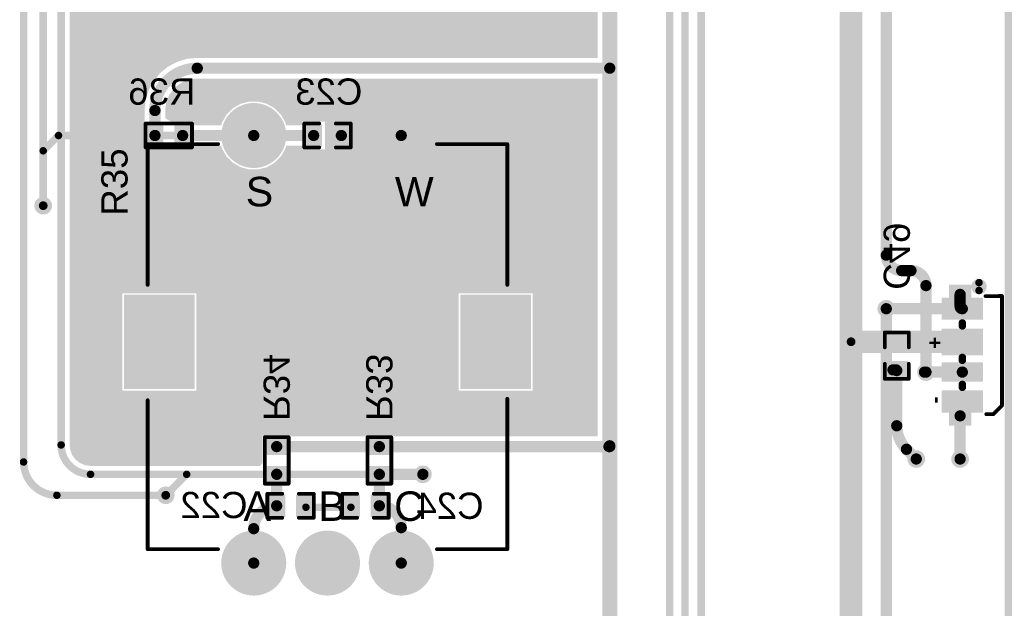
# Model space of a CAD drawing. Header units: inches. Extents: x 0 to 280, y 0 to 81.
# Drawn here: x 245.89 to 279.53, y 31.86 to 51.81 of the extents above; entities that cross this region are included whole.
import ezdxf

# ---------------------------------------------------------------- set-up
doc = ezdxf.new("R2010")
doc.units = ezdxf.units.IN
for name, color, linetype in [('Board Outline', 216, 'Continuous'), ('Bottom Layer', 5, 'Continuous'), ('Bottom Overlay', 54, 'Continuous'), ('Bottom Paste', 16, 'Continuous'), ('Bottom Solder', 6, 'Continuous'), ('Multi-Layer', 9, 'Continuous'), ('Pad Holes', 156, 'Continuous'), ('Top Layer', 1, 'Continuous'), ('Top Overlay', 2, 'Continuous'), ('Top Solder', 216, 'Continuous'), ('Via Holes', 16, 'Continuous')]:
    doc.layers.add(name, color=color, linetype=linetype)
doc.styles.add('Arial', font='', dxfattribs={"height": 0.2})
doc.styles.add('Arial_Bold', font='', dxfattribs={"height": 0.2})
doc.styles.get('Arial').set_extended_font_data('Arial')
doc.styles.get('Arial_Bold').set_extended_font_data('Arial', bold=True)

# ---------------------------------------------------------------- blocks, each defined once
blk = doc.blocks.new('SK6812SIDE_A_B_11')
at = {"layer": 'Bottom Layer'}
for points in [[(-1.85, 0.638), (-1.3, 0.638), (-1.3, -0.562), (-1.85, -0.562)], [(-0.8, 0.638), (-0.1, 0.638), (-0.1, -0.562), (-0.8, -0.562)], [(0.35, 0.638), (0.8, 0.638), (0.8, -0.562), (0.35, -0.562)], [(1.85, -0.562), (1.3, -0.562), (1.3, 0.638), (1.85, 0.638)], [(-2.285, 0.237), (-1.835, 0.237), (-1.835, -0.313), (-2.285, -0.313)], [(2.285, -0.313), (1.835, -0.313), (1.835, 0.237), (2.285, 0.237)]]:
    blk.add_hatch(color=5, dxfattribs=at).paths.add_polyline_path(points)
at = {"layer": 'Bottom Paste'}
for points in [[(-1.85, 0.638), (-1.3, 0.638), (-1.3, -0.562), (-1.85, -0.562)], [(-0.8, 0.638), (-0.1, 0.638), (-0.1, -0.562), (-0.8, -0.562)], [(0.35, 0.638), (0.8, 0.638), (0.8, -0.562), (0.35, -0.562)], [(1.85, -0.562), (1.3, -0.562), (1.3, 0.638), (1.85, 0.638)], [(-2.285, 0.237), (-1.835, 0.237), (-1.835, -0.313), (-2.285, -0.313)], [(2.285, -0.313), (1.835, -0.313), (1.835, 0.237), (2.285, 0.237)]]:
    blk.add_hatch(color=16, dxfattribs=at).paths.add_polyline_path(points)
at = {"layer": 'Bottom Solder'}
for points in [[(-1.952, 0.739), (-1.198, 0.739), (-1.198, -0.664), (-1.952, -0.664)], [(-0.902, 0.739), (0.002, 0.739), (0.002, -0.664), (-0.902, -0.664)], [(0.248, 0.739), (0.902, 0.739), (0.902, -0.664), (0.248, -0.664)], [(1.952, -0.664), (1.198, -0.664), (1.198, 0.739), (1.952, 0.739)], [(-2.387, 0.339), (-1.733, 0.339), (-1.733, -0.414), (-2.387, -0.414)], [(2.387, -0.414), (1.733, -0.414), (1.733, 0.339), (2.387, 0.339)]]:
    blk.add_hatch(color=6, dxfattribs=at).paths.add_polyline_path(points)
at = {"layer": 'Bottom Overlay'}
for points in [[(1.704, 1.383, 0.127, 0.127, 0), (-2.006, 1.383, 0.127, 0.127, 0)], [(-2, 0.825, 0.127, 0.127, 0), (-2.006, 1.383, 0.127, 0.127, 0)], [(2, 1.088, 0.127, 0.127, 0), (1.704, 1.383, 0.127, 0.127, 0)], [(2, 0.85, 0.127, 0.127, 0), (2, 1.092, 0.127, 0.127, 0)], [(-0.994, 0.038, 0.254, 0.254, 0), (-1.092, 0.038, 0.254, 0.254, 0)], [(0.176, 0.038, 0.254, 0.254, 0), (0.078, 0.038, 0.254, 0.254, 0)], [(1.09, 0.038, 0.254, 0.254, 0), (0.992, 0.038, 0.254, 0.254, 0)]]:
    blk.add_lwpolyline(points, format="xyseb", dxfattribs=at)
for points in [[(-2.038, 1.383, 0.0635, 0.0635, 1), (-1.975, 1.383, 0.0635, 0.0635, 1)], [(-2.038, 1.383, 0.0635, 0.0635, 1), (-1.975, 1.383, 0.0635, 0.0635, 1)], [(1.673, 1.383, 0.0635, 0.0635, 1), (1.736, 1.383, 0.0635, 0.0635, 1)], [(1.673, 1.383, 0.0635, 0.0635, 1), (1.736, 1.383, 0.0635, 0.0635, 1)], [(1.968, 1.092, 0.0635, 0.0635, 1), (2.032, 1.092, 0.0635, 0.0635, 1)], [(1.968, 1.088, 0.0635, 0.0635, 1), (2.032, 1.088, 0.0635, 0.0635, 1)], [(-2.193, 0.604, 0.254, 0.254, 1), (-2.46, 0.604, 0.254, 0.254, 1)], [(-2.524, 0.604, 0.127, 0.127, 1), (-2.397, 0.604, 0.127, 0.127, 1)], [(-2.256, 0.604, 0.127, 0.127, 1), (-2.129, 0.604, 0.127, 0.127, 1)], [(-2.032, 0.825, 0.0635, 0.0635, 1), (-1.968, 0.825, 0.0635, 0.0635, 1)], [(1.968, 0.85, 0.0635, 0.0635, 1), (2.032, 0.85, 0.0635, 0.0635, 1)], [(-1.156, 0.038, 0.127, 0.127, 1), (-1.029, 0.038, 0.127, 0.127, 1)], [(-1.057, 0.038, 0.127, 0.127, 1), (-0.93, 0.038, 0.127, 0.127, 1)], [(0.014, 0.038, 0.127, 0.127, 1), (0.141, 0.038, 0.127, 0.127, 1)], [(0.113, 0.038, 0.127, 0.127, 1), (0.24, 0.038, 0.127, 0.127, 1)], [(0.929, 0.038, 0.127, 0.127, 1), (1.056, 0.038, 0.127, 0.127, 1)], [(1.027, 0.038, 0.127, 0.127, 1), (1.154, 0.038, 0.127, 0.127, 1)]]:
    blk.add_lwpolyline(points, format="xyseb", close=True, dxfattribs=at)
at = {"layer": 'Bottom Overlay', "style": 'Arial_Bold', "text_generation_flag": 2}
for s, p in [('+', (-0.624, -0.652)), ('-', (1.408, -0.652))]:
    blk.add_text(s, height=0.5, rotation=-180, dxfattribs=at).set_placement(p)
blk = doc.blocks.new('C___0402_B_15')
at = {"layer": 'Bottom Layer'}
for points in [[(-0.241, 0.318), (-0.241, -0.318), (-0.699, -0.318), (-0.699, 0.318)], [(0.699, 0.318), (0.699, -0.318), (0.241, -0.318), (0.241, 0.318)]]:
    blk.add_hatch(color=5, dxfattribs=at).paths.add_polyline_path(points)
at = {"layer": 'Bottom Paste'}
for points in [[(-0.241, 0.318), (-0.241, -0.318), (-0.699, -0.318), (-0.699, 0.318)], [(0.699, 0.318), (0.699, -0.318), (0.241, -0.318), (0.241, 0.318)]]:
    blk.add_hatch(color=16, dxfattribs=at).paths.add_polyline_path(points)
at = {"layer": 'Bottom Solder'}
for points in [[(-0.181, 0.377), (-0.181, -0.377), (-0.758, -0.377), (-0.758, 0.377)], [(0.758, 0.377), (0.758, -0.377), (0.181, -0.377), (0.181, 0.377)]]:
    blk.add_hatch(color=6, dxfattribs=at).paths.add_polyline_path(points)
at = {"layer": 'Bottom Overlay'}
for points in [[(-0.787, 0.406, 0.127, 0.127, 0), (-0.787, -0.406, 0.127, 0.127, 0)], [(-0.787, 0.406, 0.127, 0.127, 0), (-0.279, 0.406, 0.127, 0.127, 0)], [(0.279, 0.406, 0.127, 0.127, 0), (0.787, 0.406, 0.127, 0.127, 0)], [(0.787, 0.406, 0.127, 0.127, 0), (0.787, -0.406, 0.127, 0.127, 0)], [(-0.787, -0.406, 0.127, 0.127, 0), (-0.279, -0.406, 0.127, 0.127, 0)], [(0.279, -0.406, 0.127, 0.127, 0), (0.787, -0.406, 0.127, 0.127, 0)]]:
    blk.add_lwpolyline(points, format="xyseb", dxfattribs=at)
for points in [[(-0.819, 0.406, 0.0635, 0.0635, 1), (-0.756, 0.406, 0.0635, 0.0635, 1)], [(-0.819, 0.406, 0.0635, 0.0635, 1), (-0.756, 0.406, 0.0635, 0.0635, 1)], [(-0.311, 0.406, 0.0635, 0.0635, 1), (-0.248, 0.406, 0.0635, 0.0635, 1)], [(0.248, 0.406, 0.0635, 0.0635, 1), (0.311, 0.406, 0.0635, 0.0635, 1)], [(0.756, 0.406, 0.0635, 0.0635, 1), (0.819, 0.406, 0.0635, 0.0635, 1)], [(0.756, 0.406, 0.0635, 0.0635, 1), (0.819, 0.406, 0.0635, 0.0635, 1)], [(-0.819, -0.406, 0.0635, 0.0635, 1), (-0.756, -0.406, 0.0635, 0.0635, 1)], [(-0.819, -0.406, 0.0635, 0.0635, 1), (-0.756, -0.406, 0.0635, 0.0635, 1)], [(-0.311, -0.406, 0.0635, 0.0635, 1), (-0.248, -0.406, 0.0635, 0.0635, 1)], [(0.248, -0.406, 0.0635, 0.0635, 1), (0.311, -0.406, 0.0635, 0.0635, 1)], [(0.756, -0.406, 0.0635, 0.0635, 1), (0.819, -0.406, 0.0635, 0.0635, 1)], [(0.756, -0.406, 0.0635, 0.0635, 1), (0.819, -0.406, 0.0635, 0.0635, 1)]]:
    blk.add_lwpolyline(points, format="xyseb", close=True, dxfattribs=at)
blk = doc.blocks.new('R___0402_B_75')
at = {"layer": 'Bottom Layer'}
for points in [[(-0.241, 0.318), (-0.241, -0.318), (-0.699, -0.318), (-0.699, 0.318)], [(0.699, 0.318), (0.699, -0.318), (0.241, -0.318), (0.241, 0.318)]]:
    blk.add_hatch(color=5, dxfattribs=at).paths.add_polyline_path(points)
at = {"layer": 'Bottom Paste'}
for points in [[(-0.241, 0.318), (-0.241, -0.318), (-0.699, -0.318), (-0.699, 0.318)], [(0.699, 0.318), (0.699, -0.318), (0.241, -0.318), (0.241, 0.318)]]:
    blk.add_hatch(color=16, dxfattribs=at).paths.add_polyline_path(points)
at = {"layer": 'Bottom Solder'}
for points in [[(-0.186, 0.373), (-0.186, -0.373), (-0.754, -0.373), (-0.754, 0.373)], [(0.754, 0.373), (0.754, -0.373), (0.186, -0.373), (0.186, 0.373)]]:
    blk.add_hatch(color=6, dxfattribs=at).paths.add_polyline_path(points)
at = {"layer": 'Bottom Overlay'}
for points in [[(-0.787, 0.406, 0.127, 0.127, 0), (-0.787, -0.406, 0.127, 0.127, 0)], [(0.787, 0.406, 0.127, 0.127, 0), (-0.787, 0.406, 0.127, 0.127, 0)], [(0.813, 0.432, 0.00323, 0.00323, 0), (-0.813, 0.432, 0.00323, 0.00323, 0)], [(0.787, 0.406, 0.127, 0.127, 0), (0.787, -0.406, 0.127, 0.127, 0)], [(0.787, -0.406, 0.127, 0.127, 0), (-0.787, -0.406, 0.127, 0.127, 0)]]:
    blk.add_lwpolyline(points, format="xyseb", dxfattribs=at)
for points in [[(-0.819, 0.406, 0.0635, 0.0635, 1), (-0.756, 0.406, 0.0635, 0.0635, 1)], [(-0.819, 0.406, 0.0635, 0.0635, 1), (-0.756, 0.406, 0.0635, 0.0635, 1)], [(-0.814, 0.432, 0.00161, 0.00161, 1), (-0.812, 0.432, 0.00161, 0.00161, 1)], [(0.756, 0.406, 0.0635, 0.0635, 1), (0.819, 0.406, 0.0635, 0.0635, 1)], [(0.756, 0.406, 0.0635, 0.0635, 1), (0.819, 0.406, 0.0635, 0.0635, 1)], [(0.812, 0.432, 0.00161, 0.00161, 1), (0.814, 0.432, 0.00161, 0.00161, 1)], [(-0.819, -0.406, 0.0635, 0.0635, 1), (-0.756, -0.406, 0.0635, 0.0635, 1)], [(-0.819, -0.406, 0.0635, 0.0635, 1), (-0.756, -0.406, 0.0635, 0.0635, 1)], [(0.756, -0.406, 0.0635, 0.0635, 1), (0.819, -0.406, 0.0635, 0.0635, 1)], [(0.756, -0.406, 0.0635, 0.0635, 1), (0.819, -0.406, 0.0635, 0.0635, 1)]]:
    blk.add_lwpolyline(points, format="xyseb", close=True, dxfattribs=at)
blk = doc.blocks.new('PEC11H_4220F_S0024_76')
at = {"layer": 'Bottom Layer'}
h = blk.add_hatch(color=5, dxfattribs=at)
edge = h.paths.add_edge_path()
edge.add_arc((-2.5, 7.25), 1, 0, 360)
h = blk.add_hatch(color=5, dxfattribs=at)
edge = h.paths.add_edge_path()
edge.add_arc((2.5, 7.25), 1, 0, 360)
for points in [[(-6.8, 1.75), (-4.6, 1.75), (-4.6, -1.25), (-6.8, -1.25)], [(4.6, 1.75), (6.8, 1.75), (6.8, -1.25), (4.6, -1.25)]]:
    blk.add_hatch(color=5, dxfattribs=at).paths.add_polyline_path(points)
h = blk.add_hatch(color=5, dxfattribs=at)
edge = h.paths.add_edge_path()
edge.add_arc((-2.5, -7.25), 1, 0, 360)
h = blk.add_hatch(color=5, dxfattribs=at)
edge = h.paths.add_edge_path()
edge.add_arc((0, -7.25), 1, 0, 360)
h = blk.add_hatch(color=5, dxfattribs=at)
edge = h.paths.add_edge_path()
edge.add_arc((2.5, -7.25), 1, 0, 360)
at = {"layer": 'Bottom Solder'}
h = blk.add_hatch(color=6, dxfattribs=at)
edge = h.paths.add_edge_path()
edge.add_arc((-2.5, 7.25), 1.102, 0, 360)
h = blk.add_hatch(color=6, dxfattribs=at)
edge = h.paths.add_edge_path()
edge.add_arc((2.5, 7.25), 1.102, 0, 360)
for points in [[(-6.902, 1.852), (-4.498, 1.852), (-4.498, -1.352), (-6.902, -1.352)], [(4.498, 1.852), (6.902, 1.852), (6.902, -1.352), (4.498, -1.352)]]:
    blk.add_hatch(color=6, dxfattribs=at).paths.add_polyline_path(points)
h = blk.add_hatch(color=6, dxfattribs=at)
edge = h.paths.add_edge_path()
edge.add_arc((-2.5, -7.25), 1.102, 0, 360)
h = blk.add_hatch(color=6, dxfattribs=at)
edge = h.paths.add_edge_path()
edge.add_arc((0, -7.25), 1.102, 0, 360)
h = blk.add_hatch(color=6, dxfattribs=at)
edge = h.paths.add_edge_path()
edge.add_arc((2.5, -7.25), 1.102, 0, 360)
at = {"layer": 'Multi-Layer'}
h = blk.add_hatch(color=9, dxfattribs=at)
edge = h.paths.add_edge_path()
edge.add_arc((-2.5, 7.25), 1, 0, 360)
h = blk.add_hatch(color=9, dxfattribs=at)
edge = h.paths.add_edge_path()
edge.add_arc((2.5, 7.25), 1, 0, 360)
for points in [[(-6.8, 1.75), (-4.6, 1.75), (-4.6, -1.25), (-6.8, -1.25)], [(4.6, 1.75), (6.8, 1.75), (6.8, -1.25), (4.6, -1.25)]]:
    blk.add_hatch(color=9, dxfattribs=at).paths.add_polyline_path(points)
h = blk.add_hatch(color=9, dxfattribs=at)
edge = h.paths.add_edge_path()
edge.add_arc((-2.5, -7.25), 1, 0, 360)
h = blk.add_hatch(color=9, dxfattribs=at)
edge = h.paths.add_edge_path()
edge.add_arc((0, -7.25), 1, 0, 360)
h = blk.add_hatch(color=9, dxfattribs=at)
edge = h.paths.add_edge_path()
edge.add_arc((2.5, -7.25), 1, 0, 360)
at = {"layer": 'Pad Holes'}
h = blk.add_hatch(color=7, dxfattribs=at)
edge = h.paths.add_edge_path()
edge.add_arc((-2.5, 7.25), 0.5, 0, 360)
h = blk.add_hatch(color=7, dxfattribs=at)
edge = h.paths.add_edge_path()
edge.add_arc((2.5, 7.25), 0.5, 0, 360)
for points in [[(-6.4, -0.85), (-6.4, 1.35), (-5, 1.35), (-5, -0.85)], [(5, -0.85), (5, 1.35), (6.4, 1.35), (6.4, -0.85)]]:
    blk.add_hatch(color=7, dxfattribs=at).paths.add_polyline_path(points)
h = blk.add_hatch(color=7, dxfattribs=at)
edge = h.paths.add_edge_path()
edge.add_arc((-2.5, -7.25), 0.5, 0, 360)
h = blk.add_hatch(color=7, dxfattribs=at)
edge = h.paths.add_edge_path()
edge.add_arc((0, -7.25), 0.5, 0, 360)
h = blk.add_hatch(color=7, dxfattribs=at)
edge = h.paths.add_edge_path()
edge.add_arc((2.5, -7.25), 0.5, 0, 360)
at = {"layer": 'Top Layer'}
h = blk.add_hatch(color=1, dxfattribs=at)
edge = h.paths.add_edge_path()
edge.add_arc((-2.5, 7.25), 1, 0, 360)
h = blk.add_hatch(color=1, dxfattribs=at)
edge = h.paths.add_edge_path()
edge.add_arc((2.5, 7.25), 1, 0, 360)
for points in [[(-6.8, 1.75), (-4.6, 1.75), (-4.6, -1.25), (-6.8, -1.25)], [(4.6, 1.75), (6.8, 1.75), (6.8, -1.25), (4.6, -1.25)]]:
    blk.add_hatch(color=1, dxfattribs=at).paths.add_polyline_path(points)
h = blk.add_hatch(color=1, dxfattribs=at)
edge = h.paths.add_edge_path()
edge.add_arc((-2.5, -7.25), 1, 0, 360)
h = blk.add_hatch(color=1, dxfattribs=at)
edge = h.paths.add_edge_path()
edge.add_arc((0, -7.25), 1, 0, 360)
h = blk.add_hatch(color=1, dxfattribs=at)
edge = h.paths.add_edge_path()
edge.add_arc((2.5, -7.25), 1, 0, 360)
at = {"layer": 'Top Solder'}
h = blk.add_hatch(color=216, dxfattribs=at)
edge = h.paths.add_edge_path()
edge.add_arc((-2.5, 7.25), 1.102, 0, 360)
h = blk.add_hatch(color=216, dxfattribs=at)
edge = h.paths.add_edge_path()
edge.add_arc((2.5, 7.25), 1.102, 0, 360)
for points in [[(-6.902, 1.852), (-4.498, 1.852), (-4.498, -1.352), (-6.902, -1.352)], [(4.498, 1.852), (6.902, 1.852), (6.902, -1.352), (4.498, -1.352)]]:
    blk.add_hatch(color=216, dxfattribs=at).paths.add_polyline_path(points)
h = blk.add_hatch(color=216, dxfattribs=at)
edge = h.paths.add_edge_path()
edge.add_arc((-2.5, -7.25), 1.102, 0, 360)
h = blk.add_hatch(color=216, dxfattribs=at)
edge = h.paths.add_edge_path()
edge.add_arc((0, -7.25), 1.102, 0, 360)
h = blk.add_hatch(color=216, dxfattribs=at)
edge = h.paths.add_edge_path()
edge.add_arc((2.5, -7.25), 1.102, 0, 360)
at = {"layer": 'Top Overlay'}
for points in [[(-6.096, 2.184, 0.127, 0.127, 0), (-6.096, 6.96, 0.127, 0.127, 0)], [(-6.096, 6.96, 0.127, 0.127, 0), (-3.708, 6.96, 0.127, 0.127, 0)], [(3.708, 6.96, 0.127, 0.127, 0), (6.096, 6.96, 0.127, 0.127, 0)], [(6.096, 2.184, 0.127, 0.127, 0), (6.096, 6.96, 0.127, 0.127, 0)], [(-6.096, -6.782, 0.127, 0.127, 0), (-6.096, -1.727, 0.127, 0.127, 0)], [(6.096, -6.782, 0.127, 0.127, 0), (6.096, -1.676, 0.127, 0.127, 0)], [(-6.096, -6.782, 0.127, 0.127, 0), (-3.708, -6.782, 0.127, 0.127, 0)], [(3.708, -6.782, 0.127, 0.127, 0), (6.096, -6.782, 0.127, 0.127, 0)]]:
    blk.add_lwpolyline(points, format="xyseb", dxfattribs=at)
for points in [[(-6.128, 6.96, 0.0635, 0.0635, 1), (-6.064, 6.96, 0.0635, 0.0635, 1)], [(-6.128, 6.96, 0.0635, 0.0635, 1), (-6.064, 6.96, 0.0635, 0.0635, 1)], [(-3.74, 6.96, 0.0635, 0.0635, 1), (-3.677, 6.96, 0.0635, 0.0635, 1)], [(3.677, 6.96, 0.0635, 0.0635, 1), (3.74, 6.96, 0.0635, 0.0635, 1)], [(6.064, 6.96, 0.0635, 0.0635, 1), (6.128, 6.96, 0.0635, 0.0635, 1)], [(6.064, 6.96, 0.0635, 0.0635, 1), (6.128, 6.96, 0.0635, 0.0635, 1)], [(-6.128, 2.184, 0.0635, 0.0635, 1), (-6.064, 2.184, 0.0635, 0.0635, 1)], [(6.064, 2.184, 0.0635, 0.0635, 1), (6.128, 2.184, 0.0635, 0.0635, 1)], [(-6.128, -1.727, 0.0635, 0.0635, 1), (-6.064, -1.727, 0.0635, 0.0635, 1)], [(6.064, -1.676, 0.0635, 0.0635, 1), (6.128, -1.676, 0.0635, 0.0635, 1)], [(-6.128, -6.782, 0.0635, 0.0635, 1), (-6.064, -6.782, 0.0635, 0.0635, 1)], [(-6.128, -6.782, 0.0635, 0.0635, 1), (-6.064, -6.782, 0.0635, 0.0635, 1)], [(-3.74, -6.782, 0.0635, 0.0635, 1), (-3.677, -6.782, 0.0635, 0.0635, 1)], [(3.677, -6.782, 0.0635, 0.0635, 1), (3.74, -6.782, 0.0635, 0.0635, 1)], [(6.064, -6.782, 0.0635, 0.0635, 1), (6.128, -6.782, 0.0635, 0.0635, 1)], [(6.064, -6.782, 0.0635, 0.0635, 1), (6.128, -6.782, 0.0635, 0.0635, 1)]]:
    blk.add_lwpolyline(points, format="xyseb", close=True, dxfattribs=at)
at = {"layer": 'Top Overlay', "style": 'Arial'}
for s, p in [('S', (-2.772, 4.848)), ('W', (2.283, 4.848)), ('A', (-2.848, -5.82)), ('B', (-0.308, -5.82)), ('C', (2.257, -5.82))]:
    blk.add_text(s, height=1, dxfattribs=at).set_placement(p)
blk = doc.blocks.new('R___0402_B_77')
at = {"layer": 'Bottom Layer'}
for points in [[(-0.241, 0.318), (-0.241, -0.318), (-0.699, -0.318), (-0.699, 0.318)], [(0.699, 0.318), (0.699, -0.318), (0.241, -0.318), (0.241, 0.318)]]:
    blk.add_hatch(color=5, dxfattribs=at).paths.add_polyline_path(points)
at = {"layer": 'Bottom Paste'}
for points in [[(-0.241, 0.318), (-0.241, -0.318), (-0.699, -0.318), (-0.699, 0.318)], [(0.699, 0.318), (0.699, -0.318), (0.241, -0.318), (0.241, 0.318)]]:
    blk.add_hatch(color=16, dxfattribs=at).paths.add_polyline_path(points)
at = {"layer": 'Bottom Solder'}
for points in [[(-0.186, 0.373), (-0.186, -0.373), (-0.754, -0.373), (-0.754, 0.373)], [(0.754, 0.373), (0.754, -0.373), (0.186, -0.373), (0.186, 0.373)]]:
    blk.add_hatch(color=6, dxfattribs=at).paths.add_polyline_path(points)
at = {"layer": 'Bottom Overlay'}
for points in [[(-0.787, 0.406, 0.127, 0.127, 0), (-0.787, -0.406, 0.127, 0.127, 0)], [(-0.787, 0.406, 0.127, 0.127, 0), (0.787, 0.406, 0.127, 0.127, 0)], [(-0.813, 0.432, 0.00323, 0.00323, 0), (0.813, 0.432, 0.00323, 0.00323, 0)], [(0.787, 0.406, 0.127, 0.127, 0), (0.787, -0.406, 0.127, 0.127, 0)], [(-0.787, -0.406, 0.127, 0.127, 0), (0.787, -0.406, 0.127, 0.127, 0)]]:
    blk.add_lwpolyline(points, format="xyseb", dxfattribs=at)
for points in [[(-0.819, 0.406, 0.0635, 0.0635, 1), (-0.756, 0.406, 0.0635, 0.0635, 1)], [(-0.819, 0.406, 0.0635, 0.0635, 1), (-0.756, 0.406, 0.0635, 0.0635, 1)], [(-0.814, 0.432, 0.00161, 0.00161, 1), (-0.812, 0.432, 0.00161, 0.00161, 1)], [(0.756, 0.406, 0.0635, 0.0635, 1), (0.819, 0.406, 0.0635, 0.0635, 1)], [(0.756, 0.406, 0.0635, 0.0635, 1), (0.819, 0.406, 0.0635, 0.0635, 1)], [(0.812, 0.432, 0.00161, 0.00161, 1), (0.814, 0.432, 0.00161, 0.00161, 1)], [(-0.819, -0.406, 0.0635, 0.0635, 1), (-0.756, -0.406, 0.0635, 0.0635, 1)], [(-0.819, -0.406, 0.0635, 0.0635, 1), (-0.756, -0.406, 0.0635, 0.0635, 1)], [(0.756, -0.406, 0.0635, 0.0635, 1), (0.819, -0.406, 0.0635, 0.0635, 1)], [(0.756, -0.406, 0.0635, 0.0635, 1), (0.819, -0.406, 0.0635, 0.0635, 1)]]:
    blk.add_lwpolyline(points, format="xyseb", close=True, dxfattribs=at)
blk = doc.blocks.new('R___0402_B_78')
at = {"layer": 'Bottom Layer'}
for points in [[(-0.241, 0.318), (-0.241, -0.318), (-0.699, -0.318), (-0.699, 0.318)], [(0.699, 0.318), (0.699, -0.318), (0.241, -0.318), (0.241, 0.318)]]:
    blk.add_hatch(color=5, dxfattribs=at).paths.add_polyline_path(points)
at = {"layer": 'Bottom Paste'}
for points in [[(-0.241, 0.318), (-0.241, -0.318), (-0.699, -0.318), (-0.699, 0.318)], [(0.699, 0.318), (0.699, -0.318), (0.241, -0.318), (0.241, 0.318)]]:
    blk.add_hatch(color=16, dxfattribs=at).paths.add_polyline_path(points)
at = {"layer": 'Bottom Solder'}
for points in [[(-0.186, 0.373), (-0.186, -0.373), (-0.754, -0.373), (-0.754, 0.373)], [(0.754, 0.373), (0.754, -0.373), (0.186, -0.373), (0.186, 0.373)]]:
    blk.add_hatch(color=6, dxfattribs=at).paths.add_polyline_path(points)
at = {"layer": 'Bottom Overlay'}
for points in [[(-0.787, 0.406, 0.127, 0.127, 0), (-0.787, -0.406, 0.127, 0.127, 0)], [(-0.787, 0.406, 0.127, 0.127, 0), (0.787, 0.406, 0.127, 0.127, 0)], [(-0.813, 0.432, 0.00323, 0.00323, 0), (0.813, 0.432, 0.00323, 0.00323, 0)], [(0.787, 0.406, 0.127, 0.127, 0), (0.787, -0.406, 0.127, 0.127, 0)], [(-0.787, -0.406, 0.127, 0.127, 0), (0.787, -0.406, 0.127, 0.127, 0)]]:
    blk.add_lwpolyline(points, format="xyseb", dxfattribs=at)
for points in [[(-0.819, 0.406, 0.0635, 0.0635, 1), (-0.756, 0.406, 0.0635, 0.0635, 1)], [(-0.819, 0.406, 0.0635, 0.0635, 1), (-0.756, 0.406, 0.0635, 0.0635, 1)], [(-0.814, 0.432, 0.00161, 0.00161, 1), (-0.812, 0.432, 0.00161, 0.00161, 1)], [(0.756, 0.406, 0.0635, 0.0635, 1), (0.819, 0.406, 0.0635, 0.0635, 1)], [(0.756, 0.406, 0.0635, 0.0635, 1), (0.819, 0.406, 0.0635, 0.0635, 1)], [(0.812, 0.432, 0.00161, 0.00161, 1), (0.814, 0.432, 0.00161, 0.00161, 1)], [(-0.819, -0.406, 0.0635, 0.0635, 1), (-0.756, -0.406, 0.0635, 0.0635, 1)], [(-0.819, -0.406, 0.0635, 0.0635, 1), (-0.756, -0.406, 0.0635, 0.0635, 1)], [(0.756, -0.406, 0.0635, 0.0635, 1), (0.819, -0.406, 0.0635, 0.0635, 1)], [(0.756, -0.406, 0.0635, 0.0635, 1), (0.819, -0.406, 0.0635, 0.0635, 1)]]:
    blk.add_lwpolyline(points, format="xyseb", close=True, dxfattribs=at)
blk = doc.blocks.new('C___0402_B_128')
at = {"layer": 'Bottom Layer'}
for points in [[(-0.241, 0.317), (-0.241, -0.318), (-0.699, -0.318), (-0.699, 0.317)], [(0.699, 0.317), (0.699, -0.318), (0.241, -0.318), (0.241, 0.317)]]:
    blk.add_hatch(color=5, dxfattribs=at).paths.add_polyline_path(points)
at = {"layer": 'Bottom Paste'}
for points in [[(-0.241, 0.317), (-0.241, -0.318), (-0.699, -0.318), (-0.699, 0.317)], [(0.699, 0.317), (0.699, -0.318), (0.241, -0.318), (0.241, 0.317)]]:
    blk.add_hatch(color=16, dxfattribs=at).paths.add_polyline_path(points)
at = {"layer": 'Bottom Solder'}
for points in [[(-0.181, 0.377), (-0.181, -0.377), (-0.758, -0.377), (-0.758, 0.377)], [(0.758, 0.377), (0.758, -0.377), (0.181, -0.377), (0.181, 0.377)]]:
    blk.add_hatch(color=6, dxfattribs=at).paths.add_polyline_path(points)
at = {"layer": 'Bottom Overlay'}
for points in [[(-0.787, 0.406, 0.127, 0.127, 0), (-0.279, 0.406, 0.127, 0.127, 0)], [(-0.787, -0.406, 0.127, 0.127, 0), (-0.787, 0.406, 0.127, 0.127, 0)], [(0.279, 0.406, 0.127, 0.127, 0), (0.787, 0.406, 0.127, 0.127, 0)], [(0.787, -0.406, 0.127, 0.127, 0), (0.787, 0.406, 0.127, 0.127, 0)], [(-0.787, -0.406, 0.127, 0.127, 0), (-0.279, -0.406, 0.127, 0.127, 0)], [(0.279, -0.406, 0.127, 0.127, 0), (0.787, -0.406, 0.127, 0.127, 0)]]:
    blk.add_lwpolyline(points, format="xyseb", dxfattribs=at)
for points in [[(-0.819, 0.406, 0.0635, 0.0635, 1), (-0.756, 0.406, 0.0635, 0.0635, 1)], [(-0.819, 0.406, 0.0635, 0.0635, 1), (-0.756, 0.406, 0.0635, 0.0635, 1)], [(-0.311, 0.406, 0.0635, 0.0635, 1), (-0.248, 0.406, 0.0635, 0.0635, 1)], [(0.248, 0.406, 0.0635, 0.0635, 1), (0.311, 0.406, 0.0635, 0.0635, 1)], [(0.756, 0.406, 0.0635, 0.0635, 1), (0.819, 0.406, 0.0635, 0.0635, 1)], [(0.756, 0.406, 0.0635, 0.0635, 1), (0.819, 0.406, 0.0635, 0.0635, 1)], [(-0.819, -0.406, 0.0635, 0.0635, 1), (-0.756, -0.406, 0.0635, 0.0635, 1)], [(-0.819, -0.406, 0.0635, 0.0635, 1), (-0.756, -0.406, 0.0635, 0.0635, 1)], [(-0.311, -0.406, 0.0635, 0.0635, 1), (-0.248, -0.406, 0.0635, 0.0635, 1)], [(0.248, -0.406, 0.0635, 0.0635, 1), (0.311, -0.406, 0.0635, 0.0635, 1)], [(0.756, -0.406, 0.0635, 0.0635, 1), (0.819, -0.406, 0.0635, 0.0635, 1)], [(0.756, -0.406, 0.0635, 0.0635, 1), (0.819, -0.406, 0.0635, 0.0635, 1)]]:
    blk.add_lwpolyline(points, format="xyseb", close=True, dxfattribs=at)
blk = doc.blocks.new('C___0402_B_129')
at = {"layer": 'Bottom Layer'}
for points in [[(-0.241, 0.318), (-0.241, -0.318), (-0.699, -0.318), (-0.699, 0.318)], [(0.699, 0.318), (0.699, -0.318), (0.241, -0.318), (0.241, 0.318)]]:
    blk.add_hatch(color=5, dxfattribs=at).paths.add_polyline_path(points)
at = {"layer": 'Bottom Paste'}
for points in [[(-0.241, 0.318), (-0.241, -0.318), (-0.699, -0.318), (-0.699, 0.318)], [(0.699, 0.318), (0.699, -0.318), (0.241, -0.318), (0.241, 0.318)]]:
    blk.add_hatch(color=16, dxfattribs=at).paths.add_polyline_path(points)
at = {"layer": 'Bottom Solder'}
for points in [[(-0.181, 0.377), (-0.181, -0.377), (-0.758, -0.377), (-0.758, 0.377)], [(0.758, 0.377), (0.758, -0.377), (0.181, -0.377), (0.181, 0.377)]]:
    blk.add_hatch(color=6, dxfattribs=at).paths.add_polyline_path(points)
at = {"layer": 'Bottom Overlay'}
for points in [[(-0.787, 0.406, 0.127, 0.127, 0), (-0.787, -0.406, 0.127, 0.127, 0)], [(-0.279, 0.406, 0.127, 0.127, 0), (-0.787, 0.406, 0.127, 0.127, 0)], [(0.787, 0.406, 0.127, 0.127, 0), (0.279, 0.406, 0.127, 0.127, 0)], [(0.787, 0.406, 0.127, 0.127, 0), (0.787, -0.406, 0.127, 0.127, 0)], [(-0.279, -0.406, 0.127, 0.127, 0), (-0.787, -0.406, 0.127, 0.127, 0)], [(0.787, -0.406, 0.127, 0.127, 0), (0.279, -0.406, 0.127, 0.127, 0)]]:
    blk.add_lwpolyline(points, format="xyseb", dxfattribs=at)
for points in [[(-0.819, 0.406, 0.0635, 0.0635, 1), (-0.756, 0.406, 0.0635, 0.0635, 1)], [(-0.819, 0.406, 0.0635, 0.0635, 1), (-0.756, 0.406, 0.0635, 0.0635, 1)], [(-0.311, 0.406, 0.0635, 0.0635, 1), (-0.248, 0.406, 0.0635, 0.0635, 1)], [(0.248, 0.406, 0.0635, 0.0635, 1), (0.311, 0.406, 0.0635, 0.0635, 1)], [(0.756, 0.406, 0.0635, 0.0635, 1), (0.819, 0.406, 0.0635, 0.0635, 1)], [(0.756, 0.406, 0.0635, 0.0635, 1), (0.819, 0.406, 0.0635, 0.0635, 1)], [(-0.819, -0.406, 0.0635, 0.0635, 1), (-0.756, -0.406, 0.0635, 0.0635, 1)], [(-0.819, -0.406, 0.0635, 0.0635, 1), (-0.756, -0.406, 0.0635, 0.0635, 1)], [(-0.311, -0.406, 0.0635, 0.0635, 1), (-0.248, -0.406, 0.0635, 0.0635, 1)], [(0.248, -0.406, 0.0635, 0.0635, 1), (0.311, -0.406, 0.0635, 0.0635, 1)], [(0.756, -0.406, 0.0635, 0.0635, 1), (0.819, -0.406, 0.0635, 0.0635, 1)], [(0.756, -0.406, 0.0635, 0.0635, 1), (0.819, -0.406, 0.0635, 0.0635, 1)]]:
    blk.add_lwpolyline(points, format="xyseb", close=True, dxfattribs=at)
blk = doc.blocks.new('C___0402_B_130')
at = {"layer": 'Bottom Layer'}
for points in [[(-0.241, 0.318), (-0.241, -0.318), (-0.699, -0.318), (-0.699, 0.318)], [(0.699, 0.318), (0.699, -0.318), (0.241, -0.318), (0.241, 0.318)]]:
    blk.add_hatch(color=5, dxfattribs=at).paths.add_polyline_path(points)
at = {"layer": 'Bottom Paste'}
for points in [[(-0.241, 0.318), (-0.241, -0.318), (-0.699, -0.318), (-0.699, 0.318)], [(0.699, 0.318), (0.699, -0.318), (0.241, -0.318), (0.241, 0.318)]]:
    blk.add_hatch(color=16, dxfattribs=at).paths.add_polyline_path(points)
at = {"layer": 'Bottom Solder'}
for points in [[(-0.181, 0.377), (-0.181, -0.377), (-0.758, -0.377), (-0.758, 0.377)], [(0.758, 0.377), (0.758, -0.377), (0.181, -0.377), (0.181, 0.377)]]:
    blk.add_hatch(color=6, dxfattribs=at).paths.add_polyline_path(points)
at = {"layer": 'Bottom Overlay'}
for points in [[(-0.787, 0.406, 0.127, 0.127, 0), (-0.787, -0.406, 0.127, 0.127, 0)], [(-0.279, 0.406, 0.127, 0.127, 0), (-0.787, 0.406, 0.127, 0.127, 0)], [(0.787, 0.406, 0.127, 0.127, 0), (0.279, 0.406, 0.127, 0.127, 0)], [(0.787, 0.406, 0.127, 0.127, 0), (0.787, -0.406, 0.127, 0.127, 0)], [(-0.279, -0.406, 0.127, 0.127, 0), (-0.787, -0.406, 0.127, 0.127, 0)], [(0.787, -0.406, 0.127, 0.127, 0), (0.279, -0.406, 0.127, 0.127, 0)]]:
    blk.add_lwpolyline(points, format="xyseb", dxfattribs=at)
for points in [[(-0.819, 0.406, 0.0635, 0.0635, 1), (-0.756, 0.406, 0.0635, 0.0635, 1)], [(-0.819, 0.406, 0.0635, 0.0635, 1), (-0.756, 0.406, 0.0635, 0.0635, 1)], [(-0.311, 0.406, 0.0635, 0.0635, 1), (-0.248, 0.406, 0.0635, 0.0635, 1)], [(0.248, 0.406, 0.0635, 0.0635, 1), (0.311, 0.406, 0.0635, 0.0635, 1)], [(0.756, 0.406, 0.0635, 0.0635, 1), (0.819, 0.406, 0.0635, 0.0635, 1)], [(0.756, 0.406, 0.0635, 0.0635, 1), (0.819, 0.406, 0.0635, 0.0635, 1)], [(-0.819, -0.406, 0.0635, 0.0635, 1), (-0.756, -0.406, 0.0635, 0.0635, 1)], [(-0.819, -0.406, 0.0635, 0.0635, 1), (-0.756, -0.406, 0.0635, 0.0635, 1)], [(-0.311, -0.406, 0.0635, 0.0635, 1), (-0.248, -0.406, 0.0635, 0.0635, 1)], [(0.248, -0.406, 0.0635, 0.0635, 1), (0.311, -0.406, 0.0635, 0.0635, 1)], [(0.756, -0.406, 0.0635, 0.0635, 1), (0.819, -0.406, 0.0635, 0.0635, 1)], [(0.756, -0.406, 0.0635, 0.0635, 1), (0.819, -0.406, 0.0635, 0.0635, 1)]]:
    blk.add_lwpolyline(points, format="xyseb", close=True, dxfattribs=at)

msp = doc.modelspace()

# ---------------------------------------------------------------- hatches: boundary and pattern name
at = {"layer": 'Bottom Layer'}
h = msp.add_hatch(color=5, dxfattribs=at)
h.paths.add_polyline_path([(265.473, 50.519), (251.905, 50.519), (251.905, 50.521), (251.556, 50.487), (251.221, 50.385), (250.912, 50.22), (250.641, 49.998), (250.419, 49.727), (250.254, 49.418), (250.152, 49.083), (250.118, 48.735), (250.12, 48.735), (250.12, 48.357), (250.088, 48.357), (250.088, 47.418), (250.774, 47.418), (251.028, 47.418), (251.104, 47.418), (251.79, 47.418), (251.79, 47.538), (252.72, 47.538), (252.745, 47.443), (252.897, 47.18), (253.111, 46.965), (253.374, 46.814), (253.667, 46.735), (253.971, 46.735), (254.264, 46.814), (254.527, 46.965), (254.741, 47.18), (254.893, 47.443), (254.918, 47.538), (255.468, 47.538), (255.468, 47.418), (256.23, 47.418), (256.23, 48.357), (255.468, 48.357), (255.468, 48.237), (254.918, 48.237), (254.893, 48.332), (254.741, 48.595), (254.527, 48.81), (254.264, 48.961), (253.971, 49.04), (253.667, 49.04), (253.374, 48.961), (253.111, 48.81), (252.897, 48.595), (252.745, 48.332), (252.72, 48.237), (251.79, 48.237), (251.79, 48.357), (251.104, 48.357), (251.028, 48.357), (250.819, 48.466), (250.819, 48.735), (250.817, 48.745), (250.853, 49.017), (250.962, 49.279), (251.135, 49.505), (251.36, 49.678), (251.623, 49.786), (251.894, 49.822), (251.905, 49.82), (265.473, 49.82), (265.473, 37.688), (258.547, 37.688), (258.547, 37.719), (257.607, 37.719), (257.607, 37.688), (255.067, 37.688), (255.067, 37.719), (254.127, 37.719), (254.127, 37.033), (254.127, 36.779), (254.031, 36.683), (248.287, 36.683), (248.287, 36.684), (248.103, 36.708), (247.932, 36.779), (247.784, 36.892), (247.671, 37.04), (247.601, 37.211), (247.576, 37.395), (247.575, 37.395), (247.575, 56.454), (247.829, 56.518), (247.953, 56.286), (248.222, 55.959), (248.549, 55.69), (248.923, 55.491), (249.328, 55.368), (249.75, 55.326), (249.75, 55.331), (250.368, 55.331), (250.467, 55.232), (250.633, 55.163), (250.813, 55.163), (250.979, 55.232), (251.107, 55.36), (251.176, 55.526), (251.176, 55.706), (251.135, 55.803), (251.227, 56), (251.281, 56.057), (253.964, 56.057), (254.178, 55.961), (254.245, 55.817), (254.169, 55.542), (254.057, 55.496), (253.812, 55.308), (253.624, 55.063), (253.506, 54.778), (253.471, 54.507), (253.374, 54.481), (253.111, 54.33), (252.897, 54.115), (252.745, 53.852), (252.667, 53.559), (252.667, 53.256), (252.745, 52.963), (252.897, 52.7), (253.111, 52.485), (253.374, 52.334), (253.667, 52.255), (253.971, 52.255), (254.264, 52.334), (254.527, 52.485), (254.741, 52.7), (254.893, 52.963), (254.971, 53.256), (254.971, 53.559), (254.893, 53.852), (254.741, 54.115), (254.527, 54.33), (254.402, 54.402), (254.331, 54.686), (254.364, 54.738), (254.48, 54.831), (255.029, 54.831), (255.029, 55.771), (255.118, 55.961), (255.118, 55.961), (255.118, 56.647), (255.118, 56.723), (255.226, 56.932), (257.473, 56.932), (257.581, 56.723), (257.581, 56.647), (257.581, 55.961), (257.581, 55.961), (257.67, 55.771), (257.67, 54.831), (258.177, 54.831), (258.293, 54.698), (258.239, 54.403), (258.111, 54.33), (257.897, 54.115), (257.745, 53.852), (257.667, 53.559), (257.667, 53.256), (257.745, 52.963), (257.897, 52.7), (258.111, 52.485), (258.374, 52.334), (258.667, 52.255), (258.971, 52.255), (259.264, 52.334), (259.527, 52.485), (259.741, 52.7), (259.893, 52.963), (259.971, 53.256), (259.971, 53.559), (259.893, 53.852), (259.741, 54.115), (259.527, 54.33), (259.377, 54.416), (259.264, 54.481), (259.264, 54.482), (259.172, 54.533), (259.133, 54.823), (259.021, 55.093), (258.843, 55.325), (258.611, 55.503), (258.526, 55.539), (258.474, 55.731), (258.623, 55.974), (258.762, 55.992), (259.236, 55.992), (259.27, 55.959), (259.436, 55.89), (259.616, 55.89), (259.782, 55.959), (259.91, 56.086), (259.979, 56.252), (259.979, 56.432), (259.91, 56.598), (259.83, 56.678), (259.888, 56.9), (259.908, 56.932), (265.473, 56.932)])
h.paths.add_polyline_path([(263.271, 42.54), (260.767, 42.54), (260.767, 39.235), (263.271, 39.235)], flags=0)
h.paths.add_polyline_path([(251.871, 42.54), (249.367, 42.54), (249.367, 39.235), (251.871, 39.235)], flags=0)
h = msp.add_hatch(color=5, dxfattribs=at)
edge = h.paths.add_edge_path()
edge.add_arc((246.683, 45.508), 0.3, 0, 360)
h = msp.add_hatch(color=5, dxfattribs=at)
edge = h.paths.add_edge_path()
edge.add_arc((275.26, 42.012), 0.3, 0, 360)
h = msp.add_hatch(color=5, dxfattribs=at)
edge = h.paths.add_edge_path()
edge.add_arc((274.066, 40.894), 0.3, 0, 360)
h = msp.add_hatch(color=5, dxfattribs=at)
edge = h.paths.add_edge_path()
edge.add_arc((276.606, 39.864), 0.3, 0, 360)
h = msp.add_hatch(color=5, dxfattribs=at)
edge = h.paths.add_edge_path()
edge.add_arc((276.276, 36.917), 0.3, 0, 360)
h = msp.add_hatch(color=5, dxfattribs=at)
edge = h.paths.add_edge_path()
edge.add_arc((277.763, 36.917), 0.3, 0, 360)
h = msp.add_hatch(color=5, dxfattribs=at)
edge = h.paths.add_edge_path()
edge.add_arc((259.552, 36.398), 0.3, 0, 360)
h = msp.add_hatch(color=5, dxfattribs=at)
edge = h.paths.add_edge_path()
edge.add_arc((250.836, 35.687), 0.3, 0, 360)
at = {"layer": 'Top Layer'}
h = msp.add_hatch(color=1, dxfattribs=at)
edge = h.paths.add_edge_path()
edge.add_arc((246.683, 45.508), 0.3, 0, 360)
h = msp.add_hatch(color=1, dxfattribs=at)
edge = h.paths.add_edge_path()
edge.add_arc((275.26, 42.012), 0.3, 0, 360)
h = msp.add_hatch(color=1, dxfattribs=at)
edge = h.paths.add_edge_path()
edge.add_arc((274.066, 40.894), 0.3, 0, 360)
h = msp.add_hatch(color=1, dxfattribs=at)
edge = h.paths.add_edge_path()
edge.add_arc((276.606, 39.864), 0.3, 0, 360)
h = msp.add_hatch(color=1, dxfattribs=at)
edge = h.paths.add_edge_path()
edge.add_arc((276.276, 36.917), 0.3, 0, 360)
h = msp.add_hatch(color=1, dxfattribs=at)
edge = h.paths.add_edge_path()
edge.add_arc((277.763, 36.917), 0.3, 0, 360)
h = msp.add_hatch(color=1, dxfattribs=at)
edge = h.paths.add_edge_path()
edge.add_arc((259.552, 36.398), 0.3, 0, 360)
h = msp.add_hatch(color=1, dxfattribs=at)
edge = h.paths.add_edge_path()
edge.add_arc((250.836, 35.687), 0.3, 0, 360)
at = {"layer": 'Via Holes'}
h = msp.add_hatch(color=7, dxfattribs=at)
edge = h.paths.add_edge_path()
edge.add_arc((246.683, 45.508), 0.15, 0, 360)
h = msp.add_hatch(color=7, dxfattribs=at)
edge = h.paths.add_edge_path()
edge.add_arc((275.26, 42.012), 0.15, 0, 360)
h = msp.add_hatch(color=7, dxfattribs=at)
edge = h.paths.add_edge_path()
edge.add_arc((274.066, 40.894), 0.15, 0, 360)
h = msp.add_hatch(color=7, dxfattribs=at)
edge = h.paths.add_edge_path()
edge.add_arc((276.606, 39.864), 0.15, 0, 360)
h = msp.add_hatch(color=7, dxfattribs=at)
edge = h.paths.add_edge_path()
edge.add_arc((276.276, 36.917), 0.15, 0, 360)
h = msp.add_hatch(color=7, dxfattribs=at)
edge = h.paths.add_edge_path()
edge.add_arc((277.763, 36.917), 0.15, 0, 360)
h = msp.add_hatch(color=7, dxfattribs=at)
edge = h.paths.add_edge_path()
edge.add_arc((259.552, 36.398), 0.15, 0, 360)
h = msp.add_hatch(color=7, dxfattribs=at)
edge = h.paths.add_edge_path()
edge.add_arc((250.836, 35.687), 0.15, 0, 360)

# ---------------------------------------------------------------- linework, layer by layer
at = {"layer": 'Board Outline'}
msp.add_lwpolyline([(279.4, 2.997, 0.254, 0.254, 0), (279.4, 78.283, 0.254, 0.254, 0)], format="xyseb", dxfattribs=at)
at = {"layer": 'Bottom Layer'}
for points in [[(267.919, 31.305, 0.254, 0.254, 0), (267.919, 71.29, 0.254, 0.254, 0)], [(268.988, 17.97, 0.254, 0.254, 0), (268.988, 71.293, 0.254, 0.254, 0)], [(268.439, 18.692, 0.254, 0.254, 0), (268.439, 71.131, 0.254, 0.254, 0)], [(246.683, 45.508, 0.254, 0.254, 0), (246.683, 62.144, 0.254, 0.254, 0)], [(247.29, 37.395, 0.254, 0.254, 0), (247.29, 62.317, 0.254, 0.254, 0)], [(246.018, 36.816, 0.254, 0.254, 0), (246.018, 62.098, 0.254, 0.254, 0)], [(265.887, 50.17, 0.508, 0.508, 0), (265.887, 57.282, 0.508, 0.508, 0)], [(250.469, 48.735, 0.381, 0.381, -0.414214), (251.905, 50.17, 0.381, 0.381, 0)], [(251.905, 50.17, 0.381, 0.381, 0), (265.887, 50.17, 0.381, 0.381, 0)], [(265.887, 37.366, 0.508, 0.508, 0), (265.887, 50.17, 0.508, 0.508, 0)], [(250.469, 47.888, 0.381, 0.381, 0), (250.469, 48.735, 0.381, 0.381, 0)], [(251.409, 47.888, 0.381, 0.381, 0), (253.819, 47.888, 0.381, 0.381, 0)], [(253.819, 47.888, 0.381, 0.381, 0), (255.849, 47.888, 0.381, 0.381, 0)], [(256.789, 47.888, 0.381, 0.381, 0), (258.819, 47.888, 0.381, 0.381, 0)], [(258.819, 47.887, 0.254, 0.254, 0), (258.819, 47.888, 0.254, 0.254, 0)], [(277.763, 42.089, 0.381, 0.381, 0), (277.763, 42.499, 0.381, 0.381, 0)], [(275.26, 42.014, 0.381, 0.381, 0), (277.838, 42.014, 0.381, 0.381, 0)], [(275.26, 42.012, 0.381, 0.381, 0), (275.26, 42.014, 0.381, 0.381, 0)], [(277.838, 42.014, 0.381, 0.381, -0.414214), (277.763, 42.089, 0.381, 0.381, 0)], [(274.066, 40.889, 0.762, 0.762, 0), (274.066, 40.894, 0.762, 0.762, 0)], [(274.066, 40.889, 0.762, 0.762, 0), (277.838, 40.889, 0.762, 0.762, 0)], [(275.488, 39.94, 0.381, 0.381, 0), (275.592, 39.94, 0.381, 0.381, 0)], [(275.592, 39.94, 0.381, 0.381, 0), (275.615, 39.916, 0.381, 0.381, 0)], [(275.615, 38.044, 0.381, 0.381, 0), (275.615, 39.916, 0.381, 0.381, 0)], [(276.555, 39.864, 0.381, 0.381, 0), (277.838, 39.864, 0.381, 0.381, 0)], [(277.763, 36.917, 0.381, 0.381, 0), (277.763, 38.379, 0.381, 0.381, 0)], [(275.946, 37.247, 0.381, 0.381, -0.198912), (275.615, 38.044, 0.381, 0.381, 0)], [(248.287, 36.398, 0.254, 0.254, -0.414214), (247.29, 37.395, 0.254, 0.254, 0)], [(254.597, 37.338, 0.381, 0.381, 0), (258.077, 37.338, 0.381, 0.381, 0)], [(258.077, 37.338, 0.381, 0.381, 0), (265.859, 37.338, 0.381, 0.381, 0)], [(265.887, 30.196, 0.508, 0.508, 0), (265.887, 37.338, 0.508, 0.508, 0)], [(265.887, 37.366, 0.381, 0.381, -0.414214), (265.859, 37.338, 0.381, 0.381, 0)], [(265.887, 37.338, 0.381, 0.381, 0), (265.887, 37.366, 0.381, 0.381, 0)], [(275.946, 37.247, 0.381, 0.381, 0), (276.276, 36.917, 0.381, 0.381, 0)], [(247.147, 35.687, 0.254, 0.254, -0.414214), (246.018, 36.816, 0.254, 0.254, 0)], [(248.287, 36.398, 0.254, 0.254, 0), (254.597, 36.398, 0.254, 0.254, 0)], [(254.597, 35.331, 0.381, 0.381, 0), (254.597, 36.398, 0.381, 0.381, 0)], [(258.077, 35.331, 0.381, 0.381, 0), (258.077, 36.398, 0.381, 0.381, 0)], [(258.077, 36.398, 0.381, 0.381, 0), (259.552, 36.398, 0.381, 0.381, 0)], [(247.147, 35.687, 0.254, 0.254, 0), (250.836, 35.687, 0.254, 0.254, 0)], [(253.819, 34.554, 0.381, 0.381, -0.414214), (254.597, 35.331, 0.381, 0.381, 0)], [(255.588, 35.281, 0.254, 0.254, 0), (257.111, 35.281, 0.254, 0.254, 0)], [(258.077, 35.331, 0.381, 0.381, -0.414214), (258.819, 34.589, 0.381, 0.381, 0)], [(253.819, 33.388, 0.381, 0.381, 0), (253.819, 34.554, 0.381, 0.381, 0)], [(258.819, 33.388, 0.381, 0.381, 0), (258.819, 34.589, 0.381, 0.381, 0)]]:
    msp.add_lwpolyline(points, format="xyseb", dxfattribs=at)
for points in [[(251.809, 50.17, 0.191, 0.191, 1), (252, 50.17, 0.191, 0.191, 1)], [(251.809, 50.17, 0.191, 0.191, 1), (252, 50.17, 0.191, 0.191, 1)], [(265.76, 50.17, 0.254, 0.254, 1), (266.014, 50.17, 0.254, 0.254, 1)], [(265.76, 50.17, 0.254, 0.254, 1), (266.014, 50.17, 0.254, 0.254, 1)], [(265.792, 50.17, 0.191, 0.191, 1), (265.982, 50.17, 0.191, 0.191, 1)], [(250.374, 48.735, 0.191, 0.191, 1), (250.565, 48.735, 0.191, 0.191, 1)], [(250.374, 48.735, 0.191, 0.191, 1), (250.565, 48.735, 0.191, 0.191, 1)], [(250.374, 47.888, 0.191, 0.191, 1), (250.565, 47.888, 0.191, 0.191, 1)], [(251.314, 47.888, 0.191, 0.191, 1), (251.504, 47.888, 0.191, 0.191, 1)], [(253.724, 47.888, 0.191, 0.191, 1), (253.914, 47.888, 0.191, 0.191, 1)], [(253.724, 47.888, 0.191, 0.191, 1), (253.914, 47.888, 0.191, 0.191, 1)], [(255.754, 47.888, 0.191, 0.191, 1), (255.944, 47.888, 0.191, 0.191, 1)], [(256.694, 47.888, 0.191, 0.191, 1), (256.884, 47.888, 0.191, 0.191, 1)], [(258.724, 47.888, 0.191, 0.191, 1), (258.914, 47.888, 0.191, 0.191, 1)], [(258.756, 47.888, 0.127, 0.127, 1), (258.883, 47.888, 0.127, 0.127, 1)], [(258.756, 47.887, 0.127, 0.127, 1), (258.883, 47.887, 0.127, 0.127, 1)], [(246.619, 45.508, 0.127, 0.127, 1), (246.746, 45.508, 0.127, 0.127, 1)], [(277.668, 42.499, 0.191, 0.191, 1), (277.858, 42.499, 0.191, 0.191, 1)], [(275.165, 42.014, 0.191, 0.191, 1), (275.355, 42.014, 0.191, 0.191, 1)], [(275.165, 42.014, 0.191, 0.191, 1), (275.355, 42.014, 0.191, 0.191, 1)], [(275.165, 42.012, 0.191, 0.191, 1), (275.355, 42.012, 0.191, 0.191, 1)], [(277.668, 42.089, 0.191, 0.191, 1), (277.858, 42.089, 0.191, 0.191, 1)], [(277.668, 42.089, 0.191, 0.191, 1), (277.858, 42.089, 0.191, 0.191, 1)], [(277.743, 42.014, 0.191, 0.191, 1), (277.933, 42.014, 0.191, 0.191, 1)], [(277.743, 42.014, 0.191, 0.191, 1), (277.933, 42.014, 0.191, 0.191, 1)], [(273.875, 40.894, 0.381, 0.381, 1), (274.257, 40.894, 0.381, 0.381, 1)], [(273.875, 40.889, 0.381, 0.381, 1), (274.257, 40.889, 0.381, 0.381, 1)], [(273.875, 40.889, 0.381, 0.381, 1), (274.257, 40.889, 0.381, 0.381, 1)], [(277.647, 40.889, 0.381, 0.381, 1), (278.028, 40.889, 0.381, 0.381, 1)], [(275.393, 39.94, 0.191, 0.191, 1), (275.584, 39.94, 0.191, 0.191, 1)], [(275.497, 39.94, 0.191, 0.191, 1), (275.687, 39.94, 0.191, 0.191, 1)], [(275.497, 39.94, 0.191, 0.191, 1), (275.687, 39.94, 0.191, 0.191, 1)], [(275.52, 39.916, 0.191, 0.191, 1), (275.711, 39.916, 0.191, 0.191, 1)], [(275.52, 39.916, 0.191, 0.191, 1), (275.711, 39.916, 0.191, 0.191, 1)], [(276.46, 39.864, 0.191, 0.191, 1), (276.65, 39.864, 0.191, 0.191, 1)], [(277.743, 39.864, 0.191, 0.191, 1), (277.933, 39.864, 0.191, 0.191, 1)], [(277.668, 38.379, 0.191, 0.191, 1), (277.858, 38.379, 0.191, 0.191, 1)], [(275.52, 38.044, 0.191, 0.191, 1), (275.711, 38.044, 0.191, 0.191, 1)], [(275.52, 38.044, 0.191, 0.191, 1), (275.711, 38.044, 0.191, 0.191, 1)], [(247.227, 37.395, 0.127, 0.127, 1), (247.354, 37.395, 0.127, 0.127, 1)], [(247.227, 37.395, 0.127, 0.127, 1), (247.354, 37.395, 0.127, 0.127, 1)], [(254.502, 37.338, 0.191, 0.191, 1), (254.692, 37.338, 0.191, 0.191, 1)], [(257.981, 37.338, 0.191, 0.191, 1), (258.172, 37.338, 0.191, 0.191, 1)], [(257.981, 37.338, 0.191, 0.191, 1), (258.172, 37.338, 0.191, 0.191, 1)], [(265.76, 37.366, 0.254, 0.254, 1), (266.014, 37.366, 0.254, 0.254, 1)], [(265.76, 37.338, 0.254, 0.254, 1), (266.014, 37.338, 0.254, 0.254, 1)], [(265.764, 37.338, 0.191, 0.191, 1), (265.955, 37.338, 0.191, 0.191, 1)], [(265.764, 37.338, 0.191, 0.191, 1), (265.955, 37.338, 0.191, 0.191, 1)], [(265.792, 37.366, 0.191, 0.191, 1), (265.982, 37.366, 0.191, 0.191, 1)], [(265.792, 37.366, 0.191, 0.191, 1), (265.982, 37.366, 0.191, 0.191, 1)], [(265.792, 37.338, 0.191, 0.191, 1), (265.982, 37.338, 0.191, 0.191, 1)], [(275.85, 37.247, 0.191, 0.191, 1), (276.041, 37.247, 0.191, 0.191, 1)], [(275.85, 37.247, 0.191, 0.191, 1), (276.041, 37.247, 0.191, 0.191, 1)], [(276.181, 36.917, 0.191, 0.191, 1), (276.371, 36.917, 0.191, 0.191, 1)], [(277.668, 36.917, 0.191, 0.191, 1), (277.858, 36.917, 0.191, 0.191, 1)], [(245.954, 36.816, 0.127, 0.127, 1), (246.081, 36.816, 0.127, 0.127, 1)], [(245.954, 36.816, 0.127, 0.127, 1), (246.081, 36.816, 0.127, 0.127, 1)], [(248.223, 36.398, 0.127, 0.127, 1), (248.35, 36.398, 0.127, 0.127, 1)], [(248.223, 36.398, 0.127, 0.127, 1), (248.35, 36.398, 0.127, 0.127, 1)], [(254.502, 36.398, 0.191, 0.191, 1), (254.692, 36.398, 0.191, 0.191, 1)], [(254.533, 36.398, 0.127, 0.127, 1), (254.66, 36.398, 0.127, 0.127, 1)], [(257.981, 36.398, 0.191, 0.191, 1), (258.172, 36.398, 0.191, 0.191, 1)], [(257.981, 36.398, 0.191, 0.191, 1), (258.172, 36.398, 0.191, 0.191, 1)], [(259.456, 36.398, 0.191, 0.191, 1), (259.647, 36.398, 0.191, 0.191, 1)], [(247.083, 35.687, 0.127, 0.127, 1), (247.21, 35.687, 0.127, 0.127, 1)], [(247.083, 35.687, 0.127, 0.127, 1), (247.21, 35.687, 0.127, 0.127, 1)], [(250.772, 35.687, 0.127, 0.127, 1), (250.899, 35.687, 0.127, 0.127, 1)], [(254.502, 35.331, 0.191, 0.191, 1), (254.692, 35.331, 0.191, 0.191, 1)], [(254.502, 35.331, 0.191, 0.191, 1), (254.692, 35.331, 0.191, 0.191, 1)], [(255.524, 35.281, 0.127, 0.127, 1), (255.651, 35.281, 0.127, 0.127, 1)], [(257.048, 35.281, 0.127, 0.127, 1), (257.175, 35.281, 0.127, 0.127, 1)], [(257.981, 35.331, 0.191, 0.191, 1), (258.172, 35.331, 0.191, 0.191, 1)], [(257.981, 35.331, 0.191, 0.191, 1), (258.172, 35.331, 0.191, 0.191, 1)], [(253.724, 34.554, 0.191, 0.191, 1), (253.914, 34.554, 0.191, 0.191, 1)], [(253.724, 34.554, 0.191, 0.191, 1), (253.914, 34.554, 0.191, 0.191, 1)], [(258.724, 34.589, 0.191, 0.191, 1), (258.914, 34.589, 0.191, 0.191, 1)], [(258.724, 34.589, 0.191, 0.191, 1), (258.914, 34.589, 0.191, 0.191, 1)], [(253.724, 33.388, 0.191, 0.191, 1), (253.914, 33.388, 0.191, 0.191, 1)], [(258.724, 33.388, 0.191, 0.191, 1), (258.914, 33.388, 0.191, 0.191, 1)]]:
    msp.add_lwpolyline(points, format="xyseb", close=True, dxfattribs=at)
at = {"layer": 'Top Layer'}
for points in [[(274.066, 12.457, 0.762, 0.762, 0), (274.066, 69.024, 0.762, 0.762, 0)], [(275.26, 43.828, 0.381, 0.381, 0), (275.26, 69.034, 0.381, 0.381, 0)], [(246.683, 47.369, 0.254, 0.254, 0), (247.201, 47.888, 0.254, 0.254, 0)], [(247.201, 47.888, 0.254, 0.254, 0), (253.819, 47.888, 0.254, 0.254, 0)], [(246.683, 45.508, 0.254, 0.254, 0), (246.683, 47.369, 0.254, 0.254, 0)], [(275.781, 43.307, 0.381, 0.381, -0.414214), (275.26, 43.828, 0.381, 0.381, 0)], [(275.781, 43.307, 0.381, 0.381, 0), (276.097, 43.307, 0.381, 0.381, 0)], [(276.097, 43.307, 0.381, 0.381, -0.414214), (276.606, 42.798, 0.381, 0.381, 0)], [(276.606, 39.864, 0.381, 0.381, 0), (276.606, 42.798, 0.381, 0.381, 0)], [(275.26, 12.277, 0.381, 0.381, 0), (275.26, 42.012, 0.381, 0.381, 0)], [(250.836, 35.687, 0.254, 0.254, 0), (251.547, 36.398, 0.254, 0.254, 0)], [(251.547, 36.398, 0.254, 0.254, 0), (259.552, 36.398, 0.254, 0.254, 0)]]:
    msp.add_lwpolyline(points, format="xyseb", dxfattribs=at)
for points in [[(247.138, 47.888, 0.127, 0.127, 1), (247.265, 47.888, 0.127, 0.127, 1)], [(247.138, 47.888, 0.127, 0.127, 1), (247.265, 47.888, 0.127, 0.127, 1)], [(253.756, 47.888, 0.127, 0.127, 1), (253.883, 47.888, 0.127, 0.127, 1)], [(246.619, 47.369, 0.127, 0.127, 1), (246.746, 47.369, 0.127, 0.127, 1)], [(246.619, 47.369, 0.127, 0.127, 1), (246.746, 47.369, 0.127, 0.127, 1)], [(246.619, 45.508, 0.127, 0.127, 1), (246.746, 45.508, 0.127, 0.127, 1)], [(275.165, 43.828, 0.191, 0.191, 1), (275.355, 43.828, 0.191, 0.191, 1)], [(275.165, 43.828, 0.191, 0.191, 1), (275.355, 43.828, 0.191, 0.191, 1)], [(275.686, 43.307, 0.191, 0.191, 1), (275.876, 43.307, 0.191, 0.191, 1)], [(275.686, 43.307, 0.191, 0.191, 1), (275.876, 43.307, 0.191, 0.191, 1)], [(276.002, 43.307, 0.191, 0.191, 1), (276.192, 43.307, 0.191, 0.191, 1)], [(276.002, 43.307, 0.191, 0.191, 1), (276.192, 43.307, 0.191, 0.191, 1)], [(276.511, 42.798, 0.191, 0.191, 1), (276.701, 42.798, 0.191, 0.191, 1)], [(276.511, 42.798, 0.191, 0.191, 1), (276.701, 42.798, 0.191, 0.191, 1)], [(275.165, 42.012, 0.191, 0.191, 1), (275.355, 42.012, 0.191, 0.191, 1)], [(276.511, 39.864, 0.191, 0.191, 1), (276.701, 39.864, 0.191, 0.191, 1)], [(251.483, 36.398, 0.127, 0.127, 1), (251.61, 36.398, 0.127, 0.127, 1)], [(251.483, 36.398, 0.127, 0.127, 1), (251.61, 36.398, 0.127, 0.127, 1)], [(259.488, 36.398, 0.127, 0.127, 1), (259.615, 36.398, 0.127, 0.127, 1)], [(250.772, 35.687, 0.127, 0.127, 1), (250.899, 35.687, 0.127, 0.127, 1)]]:
    msp.add_lwpolyline(points, format="xyseb", close=True, dxfattribs=at)

# ---------------------------------------------------------------- block references
for name, p in [('PEC11H_4220F_S0024_76', (256.319, 40.638)), ('C___0402_B_128', (257.607, 35.331))]:
    msp.add_blockref(name, p)
for name, p, rotation in [('R___0402_B_75', (250.939, 47.888), 180), ('C___0402_B_129', (256.319, 47.888), 180), ('SK6812SIDE_A_B_11', (277.8, 40.439), 270), ('C___0402_B_15', (275.615, 40.424), 90), ('R___0402_B_77', (254.597, 36.868), 90), ('R___0402_B_78', (258.077, 36.868), 90), ('C___0402_B_130', (255.067, 35.331), 180)]:
    msp.add_blockref(name, p, dxfattribs=dict(rotation=rotation))

# ---------------------------------------------------------------- texts
at = {"layer": 'Bottom Overlay', "style": 'Arial', "text_generation_flag": 2}
for s, p in [('R36', (251.845, 48.933)), ('C23', (257.504, 48.933)), ('C22', (253.61, 34.912)), ('C24', (261.611, 34.887))]:
    msp.add_text(s, height=0.889, dxfattribs=at).set_placement(p)
for s, p in [('C49', (275.171, 42.655)), ('R34', (254.153, 38.203)), ('R33', (257.632, 38.203))]:
    msp.add_text(s, height=0.889, rotation=270, dxfattribs=at).set_placement(p)
at = {"layer": 'Top Overlay', "style": 'Arial'}
msp.add_text('R35', height=0.889, rotation=90, dxfattribs=at).set_placement((249.542, 45.17))

doc.saveas('drawing.dxf')
